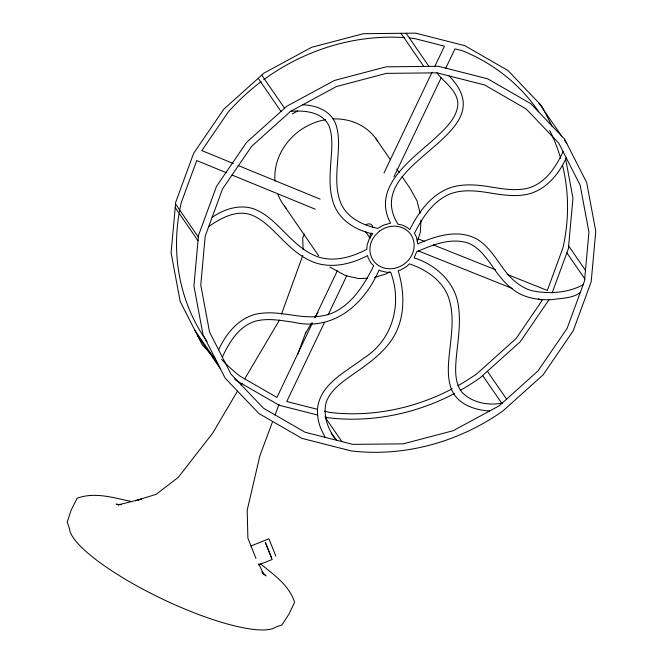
<?xml version="1.0" encoding="UTF-8"?>
<svg xmlns="http://www.w3.org/2000/svg" width="663" height="663" viewBox="0 0 663 663"><rect width="100%" height="100%" fill="white"/><g stroke="black" fill="none" stroke-linecap="round" stroke-linejoin="round"><path stroke-width="0.99" d="M420.997 220.133L420.309 232.357L417.259 241.605M281.485 314.154L302.834 255.354M552.146 292.905L568.373 248.691L572.965 198.121L565.572 158.556M272.551 421.709L259.929 455.58L247.183 510.245L247.896 538.19L255.968 558.387M275.07 414.93L279.04 404.289M297.786 353.959L305.726 332.669L305.32 333.481L311.66 322.939M218.641 349.907C225.66 334.309 237.503 319.45 254.517 314.535C267.877 311.088 281.676 313.624 295.06 315.505C308.254 317.428 322.268 317.859 334.608 312.049C353.28 302.577 364.658 283.847 373.741 265.747L371.106 263.186L368.114 257.808L367.617 255.603C351.929 263.808 333.232 268.465 315.886 262.996C302.071 258.33 291.065 248.36 281.004 238.174C272.161 229.431 263.468 219.793 251.683 215.036C236.476 209.351 221.044 218.094 208.77 226.456M222.329 357.15C229.249 342.133 238.995 325.939 255.877 321.049C268.275 317.917 281.054 320.544 293.46 322.201C333.058 331.566 364.062 304.781 379.045 270.007L380.835 270.96L387.275 272.36L390.681 272.22C402.449 303.737 392.852 339.92 363.805 358.103C345.953 372.067 320.03 383.628 317.461 409.046A55.046 49.534 -34.5 0 0 322.956 432.914L325.069 437.323M312.488 322.873L276.919 397.452L239.898 376.087A201.776 181.579 -34.5 0 1 221.5 359.296M315.157 317.287L337.392 270.67M383.993 172.96L432.019 72.275M434.688 66.681L444.467 46.17L414.425 38.52A201.776 181.579 -34.5 0 0 409.452 37.99M324.572 322.243L286.764 401.505L317.676 409.378M328.135 314.784L346.815 275.617M393.913 176.855L441.16 77.811M445.619 68.471L454.975 48.847L462.376 50.728A201.776 181.579 -34.5 0 1 538.712 111.757M563.078 151.645C555.975 166.885 545.69 182.905 528.668 187.977C516.038 191.35 502.927 188.872 490.288 186.9C476.399 184.604 461.73 183.319 448.287 188.441C430.154 195.892 418.212 212.724 409.784 229.729L408.043 228.039L402.665 225.188L397.883 224.144C359.238 160.811 508.662 136.661 449.025 75.905M566.243 157.86C559.182 173.689 547.025 188.499 529.928 193.662C516.394 197.334 502.322 194.947 488.764 192.751C476.001 190.704 462.517 189.228 450.127 193.919C432.997 201.013 422.397 217.464 414.441 233.417L416.405 236.931L417.748 243.901C436.097 235.788 458.788 228.627 477.542 239.434C488.391 246.313 495.22 257.459 502.604 267.628C509.938 277.971 519.61 287.328 532.14 290.775C548.947 294.215 568 292.988 583.142 284.725M304.566 234.147L302.759 237.511L303.057 249.429M237.437 391.22L212.765 433.014L178.33 477.302L156.195 494.308L135.459 500.722L141.36 499.123L118.014 504.924M241.117 384.996L242.169 383.222M244.788 378.772L279.438 320.096M314.834 317.668L318 312.397M549.237 299.369L520.264 341.743L480.029 377.885A207.569 186.792 -34.5 0 1 460.122 390.441M290.535 111.384L251.667 146.299L222.569 188.856L205.198 236.177L200.765 285.015L209.549 332.064L230.964 374.098L263.551 408.267L305.079 432.235L352.733 444.376L403.245 443.845L453.194 430.701L499.164 405.822L538.024 370.915L567.13 328.351L584.493 281.037L588.935 232.191L580.15 185.143L558.735 143.109L526.149 108.939L484.62 84.972L436.967 72.839L386.446 73.361L336.497 86.513L290.535 111.384C304.441 110.141 322.964 111.79 329.246 126.467C333.431 138.335 331.492 151.131 330.762 163.396C329.693 177.75 329.014 192.759 334.641 206.342C341.312 221.442 356.744 230.434 372.357 233.79L372.73 233.442L369.109 239.111L367.053 245.351L366.83 249.288C352.202 257.004 334.798 262.192 318.464 257.012C305.527 252.611 295.333 243.097 285.877 233.591C276.496 224.218 267.073 214.124 254.484 209.127C240.056 203.814 224.268 209.002 212.11 217.348M580.266 292.565C572.152 298.599 561.354 298.052 551.823 299.684C541.174 300.107 530.367 298.864 520.646 294.264C508.297 288.09 499.67 276.968 492.012 265.846C485.507 256.598 478.313 246.752 467.249 242.766C450.036 237.669 432.342 244.995 416.695 251.783L414.102 257.849C435.566 264.694 454.859 281.833 458.266 304.947C460.893 321.348 458.39 337.915 456.592 354.266C455.506 366.722 453.865 380.686 461.373 391.601C471.302 402.607 488.208 405.996 502.289 403.021M389.504 271.954L385.999 273.993L374.454 277.424M292.3 113.887L297.72 110.953M250.97 545.964L268.921 538.77L275.816 556.075M258.57 564.942L272.17 559.489L265.266 542.185L271.474 557.823M367.617 278.203L358.782 278.584L345.696 275.725L329.95 267.098M302.668 104.82C315.762 105.085 330.348 110.539 335.544 123.542C340.152 136.263 338.321 150.004 337.459 163.189C336.514 176.582 335.66 190.604 340.881 203.301C347.296 217.953 362.918 225.354 377.811 228.379L383.529 225.138L390.557 223.174C370.899 186.477 412.751 158.813 435.939 137.448C445.213 128.547 456.111 118.942 457.793 105.434C458.597 90.79 444.492 83.132 436.967 72.839M121.188 504.717L116.066 504.17L118.992 504.816M489.559 411.019C474.451 410.115 457.371 404.173 451.279 389.04C446.232 374.752 448.834 359.404 450.376 344.735C452.133 329.246 453.707 313.143 448.768 298.052C442.727 280.573 426.251 269.493 409.386 263.866L406.626 266.501L400.618 269.99L398.156 270.719C405.441 294.306 405.342 321.969 389.927 342.406C379.891 355.733 366.034 365.296 352.484 374.686C342.265 382.07 330.854 389.72 326.262 402.043C322.715 415.419 327.878 430.32 336.937 440.348M130.57 501.303C113.274 497.714 94.469 491.722 77.148 498.253L71.214 509.905L67.22 522.129L69.449 528.411A115.312 27.117 25.5 0 0 161.954 598.813A115.312 27.117 25.5 0 0 275.709 627.107L281.99 624.894L288.969 614.104L294.587 602.302C289.317 585.147 273.355 574.456 260.169 563.567M324.663 411.151L329.644 412.427A201.776 181.579 -34.5 0 0 452.299 388.758M317.784 415.079L279.098 405.226L236.103 380.413L234.694 378.938M324.887 416.886L328.425 417.789A207.569 186.792 -34.5 0 0 454.694 393.399M417.997 238.771L424.701 241.448M433.329 244.896L495.592 269.775M507.096 274.374L547.331 290.452L562.887 248.045A201.776 181.579 -34.5 0 0 562.514 165.211M418.154 250.829L512.375 288.488M538.331 298.856L542.177 300.397L516.129 338.495L477.02 373.625A201.776 181.579 -34.5 0 1 457.777 385.775M233.343 163.512L201.85 150.592L227.939 112.445A201.776 181.579 -34.5 0 1 261.23 81.549M238.108 165.477L320.163 199.149M226.356 172.703L196.72 160.545L181.173 202.895A201.776 181.579 -34.5 0 0 179.333 212.044M232.091 175.065L315.265 209.201M262.15 572.807L265.996 575.907L261.877 571.804M215.724 359.039L202.372 345.042L180.195 301.524L171.104 252.818L175.695 202.248L193.671 153.261L223.804 109.196L264.04 73.063L311.627 47.305L363.341 33.697L415.635 33.15L464.97 45.714L507.966 70.527L541.696 105.898L552.32 126.749M538.679 102.74L561.553 135.907M564.478 140.158L566.815 143.556M568.622 245.882L585.586 270.521M566.857 252.81L584.99 279.148M406.112 33.249L428.928 66.383M400.958 33.299L423.765 66.433M390.408 159.717L375.324 137.813A56.836 51.15 -34.5 0 0 332.851 118.95M396.789 168.982L399.101 172.355M402.002 176.565L409.908 188.068L417.035 200.881L420.143 213.304M487.388 371.272L506.689 399.308M482.664 375.515L501.974 403.552M261.752 75.11L284.568 108.251M365.47 231.486L370.029 238.116M258.18 78.317L280.996 111.45M284.452 206.085L318.679 255.785M325.467 417.74L341.851 441.525M175.538 203.98L198.353 237.114M331.061 433.171L334.575 438.276M175.206 207.618L198.022 240.752M194.856 330.298L217.671 363.432M197.541 335.561L220.356 368.694M258.777 563.799L263.899 574.73M286.408 208.464A56.836 51.15 -34.5 0 1 277.946 194.408M274.979 181.206A56.836 51.15 -34.5 0 1 325.649 119.713M375.938 138.633A56.836 51.15 -34.5 0 1 377.678 141.178M366.026 224.782A4.467 4.019 -34.5 0 1 372.788 227.252M370.087 238.025A4.467 4.019 -34.5 0 1 371.728 233.069M549.726 130.495A201.776 181.579 -34.5 0 1 560.649 158.3M207.105 341.702A201.776 181.579 -34.5 0 1 178.985 214.091M263.717 79.709A201.776 181.579 -34.5 0 1 404.43 37.592M198.51 235.382L193.919 285.952L203.011 334.658L225.188 378.175L258.918 413.546L301.914 438.359L351.241 450.923A207.569 186.792 -34.5 0 0 502.844 411.019L543.08 374.877L573.205 330.812L591.181 281.825L595.78 231.254L586.68 182.557L564.511 139.031L530.781 103.66L487.786 78.847L438.45 66.283L386.148 66.83L334.442 80.438L286.847 106.196L246.619 142.338L216.486 186.402L198.51 235.382M379.534 231.155L375.241 235.257A22.824 20.545 -34.5 0 0 386.098 268.449A22.824 20.545 -34.5 0 0 413.861 241.929A22.824 20.545 -34.5 0 0 379.534 231.155"/></g></svg>
